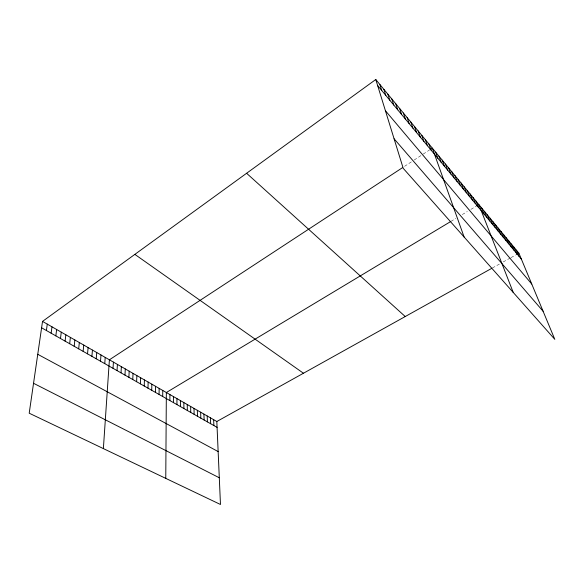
<?xml version="1.0" encoding="UTF-8"?>
<svg xmlns="http://www.w3.org/2000/svg" width="584" height="584" viewBox="0 0 584 584"><rect width="100%" height="100%" fill="white"/><g stroke="black" fill="none" stroke-linecap="round" stroke-linejoin="round"><path stroke-width="0.44" stroke-dasharray="2.92 2.19" d="M404.573 166.323L411.976 161.469M414.202 160.009L422.458 154.592M423.21 154.096L429.276 150.125M450.972 221.365L455.907 218.401M462.294 214.562L467.295 211.554M470.894 209.386L475.953 206.349M492.385 267.983L500.101 263.683M503.204 261.953L510.234 258.04M511.022 257.602L515.745 254.967"/><path stroke-width="0.88" d="M169.886 400.595L169.907 394.558M165.768 478.384L166.352 392.514L450.271 221.789M162.702 396.514L162.768 390.455M159.074 394.456L159.155 388.382M155.41 392.375L155.519 386.294M151.716 390.28L151.847 384.184M147.986 388.163L148.146 382.06M144.233 386.031L144.416 379.914M140.445 383.885L140.649 377.753M136.627 381.717L136.86 375.578M132.772 379.534L133.035 373.38M128.896 377.33L129.173 371.161M124.976 375.103L125.29 368.927M121.027 372.862L121.362 366.679M117.041 370.606L117.413 364.409M113.026 368.322L113.42 362.116M103.375 448.6L109.398 359.802L402.354 167.769M104.762 363.635L105.215 357.401M100.514 361.226L100.995 354.977M96.229 358.788L96.74 352.532M91.9 356.335L92.447 350.072M87.534 353.86L88.111 347.582M83.132 351.356L83.738 345.071M78.687 348.838L79.329 342.531M74.197 346.29L74.876 339.976M69.671 343.721L70.379 337.399M65.101 341.129L65.846 334.793M60.488 338.508L61.269 332.165M55.83 335.866L56.648 329.507M51.136 333.201L51.983 326.828M46.391 330.507L47.282 324.127M42.53 321.397L29.2 413.202L220.475 504.488L216.825 421.502L42.53 321.397L375.775 79.512L518.906 253.208L554.8 339.333L403.208 168.316L375.775 79.512M430.036 149.628L432.321 148.132L464.119 237.031M476.683 205.911L478.858 204.604L513.234 292.438M216.825 421.502L491.619 268.414M516.541 254.529L518.906 253.208M33.544 383.286L219.299 477.763M37.748 354.298L218.146 451.578M41.603 327.792L217.087 427.379M134.86 254.376L303.461 373.242M246.601 173.273L405.238 316.535M394.091 138.795L543.091 311.243M385.418 110.734L531.761 284.043M377.629 85.527L521.403 259.194M516.409 250.178L518.899 256.172M513.891 247.12L516.373 253.12M511.35 244.032L513.825 250.04M508.781 240.922L511.255 246.93M506.189 237.776L508.657 243.791M503.576 234.6L506.029 240.623M500.933 231.395L503.379 237.425M498.269 228.161L500.707 234.191M495.575 224.891L498.006 230.928M492.859 221.591L495.276 227.636M490.115 218.263L492.524 224.307M487.341 214.897L489.742 220.949M484.537 211.503L486.932 217.555M481.712 208.072L484.092 214.131M475.975 201.1L478.332 207.167M473.055 197.567L475.412 203.633M470.113 193.998L472.456 200.071M467.142 190.391L469.47 196.465M464.141 186.741L466.455 192.822M461.104 183.062L463.411 189.143M458.038 179.339L460.331 185.42M454.936 175.58L457.221 181.66M451.812 171.784L454.075 177.864M448.643 167.944L450.899 174.032M445.453 164.067L447.687 170.148M442.219 160.147L444.446 166.228M438.956 156.183L441.161 162.272M435.657 152.176L437.847 158.264M428.846 143.912L431.007 150M425.327 139.649L427.473 145.73M421.779 135.335L423.904 141.416M418.18 130.977L420.29 137.058M414.545 126.567L416.633 132.641M410.873 122.107L412.939 128.173M407.15 117.588L409.194 123.655M403.391 113.026L405.413 119.085M399.58 108.405L401.588 114.464M395.733 103.733L397.711 109.785M391.835 99.003L393.791 105.047M387.893 94.214L389.827 100.258M383.9 89.374L385.805 95.404M379.863 84.476L381.746 90.498M213.642 419.677L213.883 425.561M210.43 417.83L210.656 423.728M207.196 415.976L207.4 421.882M203.933 414.1L204.123 420.02M200.655 412.216L200.816 418.144M197.341 410.311L197.487 416.253M194.005 408.399L194.136 414.348M190.647 406.464L190.749 412.428M187.252 404.522L187.34 410.501M183.836 402.559L183.909 408.544M180.398 400.58L180.441 406.581M176.93 398.587L176.952 404.602M173.433 396.58L173.433 402.602"/></g></svg>
